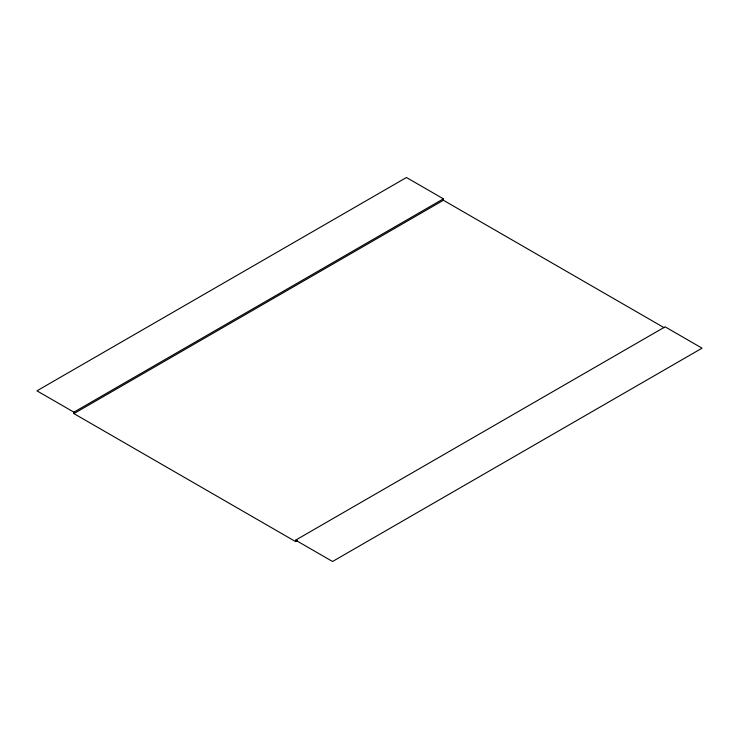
<?xml version="1.0" encoding="UTF-8"?>
<svg xmlns="http://www.w3.org/2000/svg" width="739" height="739" viewBox="0 0 739 739"><rect width="100%" height="100%" fill="white"/><g stroke="black" fill="none" stroke-linecap="round" stroke-linejoin="round"><path stroke-width="1.11" d="M73.9 412.168L443.4 198.837L443.4 200.26L73.9 413.591L73.9 412.168L36.95 390.829L406.45 177.508L443.4 198.837M295.6 540.163L665.1 326.832L702.05 348.171L332.55 561.492L295.6 540.163L295.6 541.585L297.595 540.431M443.4 200.26L664.102 327.682M73.9 413.591L295.6 541.585"/></g></svg>
